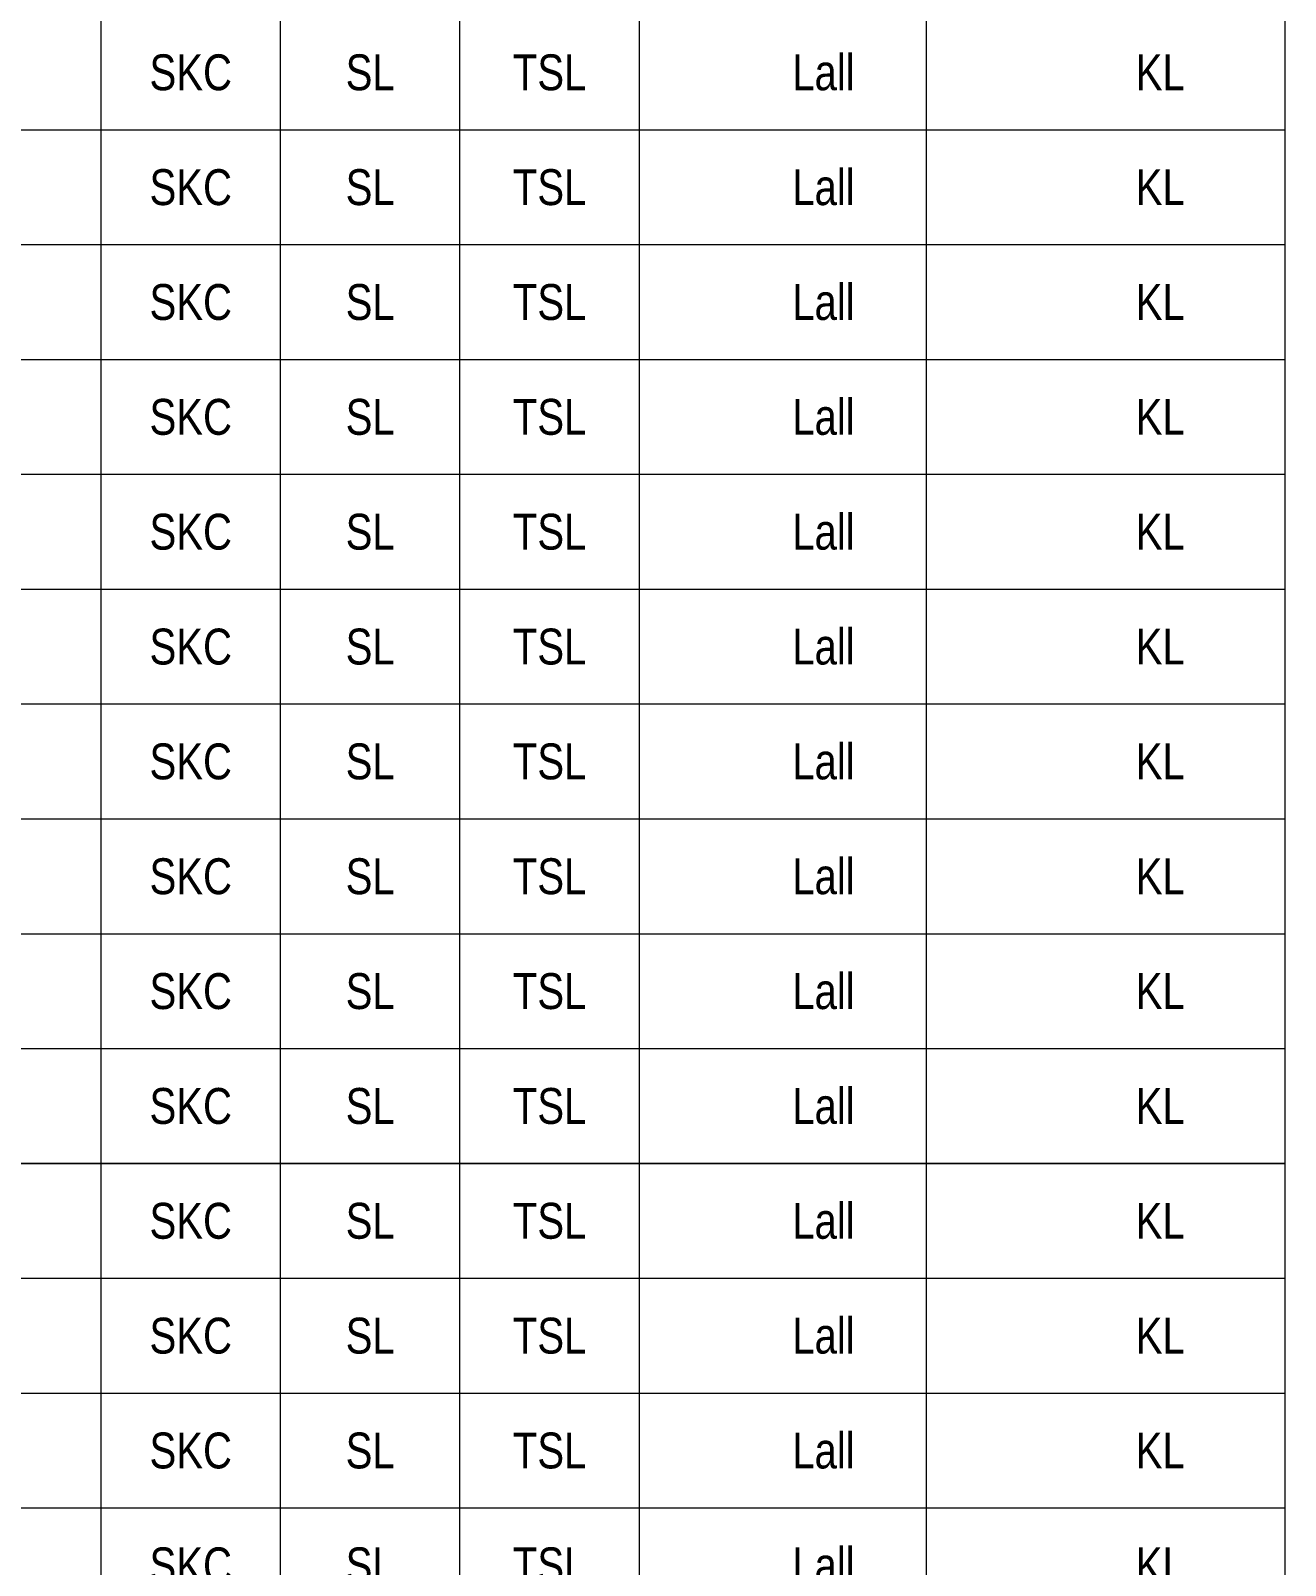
# Model space of a CAD drawing. Header units: millimetres. Extents: x -14778 to 41958, y -833 to 22884.
# Drawn here: x 19957.1 to 20044.5, y 5774.3 to 5881.2 of the extents above; entities that cross this region are included whole.
import ezdxf
from ezdxf.enums import TextEntityAlignment as Align

# ---------------------------------------------------------------- set-up
doc = ezdxf.new("R2010")
doc.units = ezdxf.units.MM
doc.layers.add('DCE_BaoBeTong', color=4, linetype='Continuous', lineweight=20)
doc.layers.add('Dce_text', color=7, linetype='Continuous', lineweight=13)
doc.styles.add('Dce_Text', font='arial.ttf', dxfattribs={"width": 0.85})

# ---------------------------------------------------------------- blocks, each defined once
blk = doc.blocks.new('TK9')
at = {"layer": 'DCE_BaoBeTong'}
for p, q in [((110, -8), (110, 0)), ((122.5, -8), (122.5, 0)), ((135, -8), (135, 0)), ((147.5, -8), (147.5, 0)), ((167.5, -8), (167.5, 0))]:
    blk.add_line(p, q, dxfattribs=at)
blk.add_lwpolyline([(15, -8), (25, -8), (75, -8), (90, -8), (122.5, -8), (135, -8), (147.5, -8), (167.5, -8), (192.5, -8), (192.5, 0)], dxfattribs=at)
at = {"layer": 'Dce_text', "color": 2, "style": 'Dce_Text', "width": 0.8, "flags": 4}
for tag, p in [('SH', (20, -4)), ('DK', (82.5, -4)), ('sumL', (100, -4)), ('SKC', (116.25, -4)), ('SL', (128.75, -4))]:
    blk.add_attdef(tag, text='', height=2.5, dxfattribs=at).set_placement(p, align=Align.MIDDLE_CENTER)
at = {"layer": 'Dce_text', "color": 2, "style": 'Dce_Text', "width": 0.8}
for tag, p in [('L1', (49.34, -3.76)), ('TSL', (141.25, -4))]:
    blk.add_attdef(tag, text='', height=2.5, dxfattribs=at).set_placement(p, align=Align.MIDDLE_CENTER)
blk.add_attdef('L2', text='', height=2.5, dxfattribs=at).set_placement((58.47, -3.76), align=Align.MIDDLE_LEFT)
at = {"layer": 'Dce_text', "color": 2, "style": 'Dce_Text', "width": 0.8, "flags": 4}
for tag, p in [('Lall', (162.5, -4)), ('KL', (185.5, -4))]:
    blk.add_attdef(tag, text='', height=2.5, dxfattribs=at).set_placement(p, align=Align.MIDDLE_RIGHT)
at = {"layer": 'Dce_text', "color": 2, "style": 'Dce_Text', "width": 0.8}
blk.add_attdef('M', text='', height=2.5, dxfattribs=at).set_placement((38.78, -5.47), align=Align.MIDDLE_RIGHT)
blk = doc.blocks.new('TK10')
at = {"layer": 'DCE_BaoBeTong'}
for p, q in [((110, -8), (110, 0)), ((122.5, -8), (122.5, 0)), ((135, -8), (135, 0)), ((147.5, -8), (147.5, 0)), ((167.5, -8), (167.5, 0))]:
    blk.add_line(p, q, dxfattribs=at)
blk.add_lwpolyline([(15, -8), (25, -8), (75, -8), (90, -8), (122.5, -8), (135, -8), (147.5, -8), (167.5, -8), (192.5, -8), (192.5, 0)], dxfattribs=at)
at = {"layer": 'Dce_text', "color": 2, "style": 'Dce_Text', "width": 0.8}
for tag, rotation, p in [('L2', 330, (41.89, -2.6)), ('L4', 30, (57.94, -2.57))]:
    blk.add_attdef(tag, text='', height=2.5, rotation=rotation, dxfattribs=at).set_placement(p, align=Align.MIDDLE_CENTER)
at = {"layer": 'Dce_text', "color": 2, "style": 'Dce_Text', "width": 0.8, "flags": 4}
for tag, p in [('SH', (20, -4)), ('DK', (82.5, -4)), ('sumL', (100, -4)), ('SKC', (116.25, -4)), ('SL', (128.75, -4))]:
    blk.add_attdef(tag, text='', height=2.5, dxfattribs=at).set_placement(p, align=Align.MIDDLE_CENTER)
at = {"layer": 'Dce_text', "color": 2, "style": 'Dce_Text', "width": 0.8}
for tag, p in [('L3', (50, -3.8)), ('TSL', (141.25, -4))]:
    blk.add_attdef(tag, text='', height=2.5, dxfattribs=at).set_placement(p, align=Align.MIDDLE_CENTER)
at = {"layer": 'Dce_text', "color": 2, "style": 'Dce_Text', "width": 0.8, "flags": 4}
for tag, p in [('Lall', (162.5, -4)), ('KL', (185.5, -4))]:
    blk.add_attdef(tag, text='', height=2.5, dxfattribs=at).set_placement(p, align=Align.MIDDLE_RIGHT)
at = {"layer": 'Dce_text', "color": 2, "style": 'Dce_Text', "width": 0.8}
blk.add_attdef('L1', text='', height=2.5, dxfattribs=at).set_placement((35.63, -4.48), align=Align.MIDDLE_RIGHT)
blk.add_attdef('L5', text='', height=2.5, dxfattribs=at).set_placement((64.27, -4.48), align=Align.MIDDLE_LEFT)
blk = doc.blocks.new('TK11')
at = {"layer": 'DCE_BaoBeTong'}
for p, q in [((110, -8), (110, 0)), ((122.5, -8), (122.5, 0)), ((135, -8), (135, 0)), ((147.5, -8), (147.5, 0)), ((167.5, -8), (167.5, 0))]:
    blk.add_line(p, q, dxfattribs=at)
blk.add_lwpolyline([(15, -8), (25, -8), (75, -8), (90, -8), (122.5, -8), (135, -8), (147.5, -8), (167.5, -8), (192.5, -8), (192.5, 0)], dxfattribs=at)
at = {"layer": 'Dce_text', "color": 2, "style": 'Dce_Text', "width": 0.8}
blk.add_attdef('L2', text='', height=2.5, rotation=336, dxfattribs=at).set_placement((49.15, -2.53), align=Align.MIDDLE_CENTER)
at = {"layer": 'Dce_text', "color": 2, "style": 'Dce_Text', "width": 0.8, "flags": 4}
for tag, p in [('SH', (20, -4)), ('DK', (82.5, -4)), ('sumL', (100, -4)), ('SKC', (116.25, -4)), ('SL', (128.75, -4))]:
    blk.add_attdef(tag, text='', height=2.5, dxfattribs=at).set_placement(p, align=Align.MIDDLE_CENTER)
at = {"layer": 'Dce_text', "color": 2, "style": 'Dce_Text', "width": 0.8}
for tag, p in [('L3', (60.25, -3.8)), ('TSL', (141.25, -4))]:
    blk.add_attdef(tag, text='', height=2.5, dxfattribs=at).set_placement(p, align=Align.MIDDLE_CENTER)
at = {"layer": 'Dce_text', "color": 2, "style": 'Dce_Text', "width": 0.8, "flags": 4}
for tag, p in [('Lall', (162.5, -4)), ('KL', (185.5, -4))]:
    blk.add_attdef(tag, text='', height=2.5, dxfattribs=at).set_placement(p, align=Align.MIDDLE_RIGHT)
at = {"layer": 'Dce_text', "color": 2, "style": 'Dce_Text', "width": 0.8}
blk.add_attdef('L1', text='', height=2.5, dxfattribs=at).set_placement((40.55, -4.48), align=Align.MIDDLE_RIGHT)
blk = doc.blocks.new('TK12')
at = {"layer": 'DCE_BaoBeTong'}
for p, q in [((110, -8), (110, 0)), ((122.5, -8), (122.5, 0)), ((135, -8), (135, 0)), ((147.5, -8), (147.5, 0)), ((167.5, -8), (167.5, 0))]:
    blk.add_line(p, q, dxfattribs=at)
blk.add_lwpolyline([(15, -8), (25, -8), (75, -8), (90, -8), (122.5, -8), (135, -8), (147.5, -8), (167.5, -8), (192.5, -8), (192.5, 0)], dxfattribs=at)
at = {"layer": 'Dce_text', "color": 2, "style": 'Dce_Text', "width": 0.8}
blk.add_attdef('L3', text='', height=2.5, rotation=338, dxfattribs=at).set_placement((60.53, -2.8), align=Align.MIDDLE_CENTER)
at = {"layer": 'Dce_text', "color": 2, "style": 'Dce_Text', "width": 0.8, "flags": 4}
for tag, p in [('SH', (20, -4)), ('DK', (82.5, -4)), ('sumL', (100, -4)), ('SKC', (116.25, -4)), ('SL', (128.75, -4))]:
    blk.add_attdef(tag, text='', height=2.5, dxfattribs=at).set_placement(p, align=Align.MIDDLE_CENTER)
at = {"layer": 'Dce_text', "color": 2, "style": 'Dce_Text', "width": 0.8}
blk.add_attdef('L1', text='', height=2.5, dxfattribs=at).set_placement((37.26, -4.27), align=Align.MIDDLE_RIGHT)
for tag, p in [('L2', (45.77, -4)), ('TSL', (141.25, -4))]:
    blk.add_attdef(tag, text='', height=2.5, dxfattribs=at).set_placement(p, align=Align.MIDDLE_CENTER)
at = {"layer": 'Dce_text', "color": 2, "style": 'Dce_Text', "width": 0.8, "flags": 4}
for tag, p in [('Lall', (162.5, -4)), ('KL', (185.5, -4))]:
    blk.add_attdef(tag, text='', height=2.5, dxfattribs=at).set_placement(p, align=Align.MIDDLE_RIGHT)
blk = doc.blocks.new('TK13')
at = {"layer": 'DCE_BaoBeTong'}
for p, q in [((110, -8), (110, 0)), ((122.5, -8), (122.5, 0)), ((135, -8), (135, 0)), ((147.5, -8), (147.5, 0)), ((167.5, -8), (167.5, 0))]:
    blk.add_line(p, q, dxfattribs=at)
blk.add_lwpolyline([(15, -8), (25, -8), (75, -8), (90, -8), (122.5, -8), (135, -8), (147.5, -8), (167.5, -8), (192.5, -8), (192.5, 0)], dxfattribs=at)
at = {"layer": 'Dce_text', "color": 2, "style": 'Dce_Text', "width": 0.8, "flags": 4}
for tag, p in [('L', (50, -2.38)), ('SH', (20, -4)), ('DK', (82.5, -4)), ('sumL', (100, -4)), ('SKC', (116.25, -4)), ('SL', (128.75, -4))]:
    blk.add_attdef(tag, text='', height=2.5, dxfattribs=at).set_placement(p, align=Align.MIDDLE_CENTER)
at = {"layer": 'Dce_text', "color": 2, "style": 'Dce_Text', "width": 0.8}
blk.add_attdef('M1', text='', height=2.5, dxfattribs=at).set_placement((33.56, -4.02), align=Align.MIDDLE_RIGHT)
blk.add_attdef('M2', text='', height=2.5, dxfattribs=at).set_placement((67.23, -4.37), align=Align.MIDDLE_LEFT)
blk.add_attdef('TSL', text='', height=2.5, dxfattribs=at).set_placement((141.25, -4), align=Align.MIDDLE_CENTER)
at = {"layer": 'Dce_text', "color": 2, "style": 'Dce_Text', "width": 0.8, "flags": 4}
for tag, p in [('Lall', (162.5, -4)), ('KL', (185.5, -4))]:
    blk.add_attdef(tag, text='', height=2.5, dxfattribs=at).set_placement(p, align=Align.MIDDLE_RIGHT)
blk = doc.blocks.new('TK14')
at = {"layer": 'DCE_BaoBeTong'}
for p, q in [((110, -8), (110, 0)), ((122.5, -8), (122.5, 0)), ((135, -8), (135, 0)), ((147.5, -8), (147.5, 0)), ((167.5, -8), (167.5, 0))]:
    blk.add_line(p, q, dxfattribs=at)
blk.add_lwpolyline([(15, -8), (25, -8), (75, -8), (90, -8), (122.5, -8), (135, -8), (147.5, -8), (167.5, -8), (192.5, -8), (192.5, 0)], dxfattribs=at)
at = {"layer": 'Dce_text', "color": 2, "style": 'Dce_Text', "width": 0.8, "flags": 4}
for tag, p in [('SH', (20, -4)), ('DK', (82.5, -4)), ('sumL', (100, -4)), ('SKC', (116.25, -4)), ('SL', (128.75, -4))]:
    blk.add_attdef(tag, text='', height=2.5, dxfattribs=at).set_placement(p, align=Align.MIDDLE_CENTER)
at = {"layer": 'Dce_text', "color": 2, "style": 'Dce_Text', "width": 0.8}
blk.add_attdef('L1', text='', height=2.5, dxfattribs=at).set_placement((35.23, -3.83), align=Align.MIDDLE_RIGHT)
for tag, p in [('L2', (42.86, -3.56)), ('TSL', (141.25, -4))]:
    blk.add_attdef(tag, text='', height=2.5, dxfattribs=at).set_placement(p, align=Align.MIDDLE_CENTER)
blk.add_attdef('L3', text='', height=2.5, rotation=347, dxfattribs=at).set_placement((54.92, -4.59), align=Align.MIDDLE_CENTER)
at = {"layer": 'Dce_text', "color": 2, "style": 'Dce_Text', "width": 0.8, "flags": 4}
for tag, p in [('Lall', (162.5, -4)), ('KL', (185.5, -4))]:
    blk.add_attdef(tag, text='', height=2.5, dxfattribs=at).set_placement(p, align=Align.MIDDLE_RIGHT)
at = {"layer": 'Dce_text', "color": 2, "style": 'Dce_Text', "width": 0.8}
blk.add_attdef('L4', text='', height=2.5, dxfattribs=at).set_placement((64.43, -5.33), align=Align.MIDDLE_LEFT)
blk = doc.blocks.new('TK15')
at = {"layer": 'DCE_BaoBeTong'}
for p, q in [((110, -8), (110, 0)), ((122.5, -8), (122.5, 0)), ((135, -8), (135, 0)), ((147.5, -8), (147.5, 0)), ((167.5, -8), (167.5, 0))]:
    blk.add_line(p, q, dxfattribs=at)
blk.add_lwpolyline([(15, -8), (25, -8), (75, -8), (90, -8), (122.5, -8), (135, -8), (147.5, -8), (167.5, -8), (192.5, -8), (192.5, 0)], dxfattribs=at)
at = {"layer": 'Dce_text', "color": 2, "style": 'Dce_Text', "width": 0.8}
blk.add_attdef('L3', text='', height=2.5, rotation=338, dxfattribs=at).set_placement((56.41, -2.8), align=Align.MIDDLE_CENTER)
at = {"layer": 'Dce_text', "color": 2, "style": 'Dce_Text', "width": 0.8, "flags": 4}
for tag, p in [('SH', (20, -4)), ('DK', (82.5, -4)), ('sumL', (100, -4)), ('SKC', (116.25, -4)), ('SL', (128.75, -4))]:
    blk.add_attdef(tag, text='', height=2.5, dxfattribs=at).set_placement(p, align=Align.MIDDLE_CENTER)
at = {"layer": 'Dce_text', "color": 2, "style": 'Dce_Text', "width": 0.8}
blk.add_attdef('L1', text='', height=2.5, dxfattribs=at).set_placement((35.34, -4.27), align=Align.MIDDLE_RIGHT)
for tag, p in [('L2', (42.47, -4)), ('TSL', (141.25, -4)), ('L4', (65.23, -4.55))]:
    blk.add_attdef(tag, text='', height=2.5, dxfattribs=at).set_placement(p, align=Align.MIDDLE_CENTER)
at = {"layer": 'Dce_text', "color": 2, "style": 'Dce_Text', "width": 0.8, "flags": 4}
for tag, p in [('Lall', (162.5, -4)), ('KL', (185.5, -4))]:
    blk.add_attdef(tag, text='', height=2.5, dxfattribs=at).set_placement(p, align=Align.MIDDLE_RIGHT)
blk = doc.blocks.new('TK16')
at = {"layer": 'DCE_BaoBeTong'}
for p, q in [((110, -8), (110, 0)), ((122.5, -8), (122.5, 0)), ((135, -8), (135, 0)), ((147.5, -8), (147.5, 0)), ((167.5, -8), (167.5, 0))]:
    blk.add_line(p, q, dxfattribs=at)
blk.add_lwpolyline([(15, -8), (25, -8), (75, -8), (90, -8), (122.5, -8), (135, -8), (147.5, -8), (167.5, -8), (192.5, -8), (192.5, 0)], dxfattribs=at)
at = {"layer": 'Dce_text', "color": 2, "style": 'Dce_Text', "width": 0.8}
blk.add_attdef('L3', text='', height=2.5, rotation=330, dxfattribs=at).set_placement((43.27, -2.52), align=Align.MIDDLE_CENTER)
at = {"layer": 'Dce_text', "color": 2, "style": 'Dce_Text', "width": 0.8, "flags": 4}
for tag, p in [('SH', (20, -4)), ('DK', (82.5, -4)), ('sumL', (100, -4)), ('SKC', (116.25, -4)), ('SL', (128.75, -4))]:
    blk.add_attdef(tag, text='', height=2.5, dxfattribs=at).set_placement(p, align=Align.MIDDLE_CENTER)
at = {"layer": 'Dce_text', "color": 2, "style": 'Dce_Text', "width": 0.8}
for tag, p in [('L2', (34.93, -4.06)), ('L4', (51.37, -3.97)), ('TSL', (141.25, -4))]:
    blk.add_attdef(tag, text='', height=2.5, dxfattribs=at).set_placement(p, align=Align.MIDDLE_CENTER)
blk.add_attdef('L5', text='', height=2.5, dxfattribs=at).set_placement((66.42, -4.32), align=Align.MIDDLE_LEFT)
at = {"layer": 'Dce_text', "color": 2, "style": 'Dce_Text', "width": 0.8, "flags": 4}
for tag, p in [('Lall', (162.5, -4)), ('KL', (185.5, -4))]:
    blk.add_attdef(tag, text='', height=2.5, dxfattribs=at).set_placement(p, align=Align.MIDDLE_RIGHT)
at = {"layer": 'Dce_text', "color": 2, "style": 'Dce_Text', "width": 0.8}
blk.add_attdef('L1', text='', height=2.5, dxfattribs=at).set_placement((31.04, -4.48), align=Align.MIDDLE_RIGHT)
blk = doc.blocks.new('TK18')
at = {"layer": 'DCE_BaoBeTong'}
for p, q in [((110, -8), (110, 0)), ((122.5, -8), (122.5, 0)), ((135, -8), (135, 0)), ((147.5, -8), (147.5, 0)), ((167.5, -8), (167.5, 0))]:
    blk.add_line(p, q, dxfattribs=at)
blk.add_lwpolyline([(15, -8), (25, -8), (75, -8), (90, -8), (122.5, -8), (135, -8), (147.5, -8), (167.5, -8), (192.5, -8), (192.5, 0)], dxfattribs=at)
at = {"layer": 'Dce_text', "color": 2, "style": 'Dce_Text', "width": 0.8, "flags": 4}
for tag, p in [('SH', (20, -4)), ('DK', (82.5, -4)), ('sumL', (100, -4)), ('SKC', (116.25, -4)), ('SL', (128.75, -4))]:
    blk.add_attdef(tag, text='', height=2.5, dxfattribs=at).set_placement(p, align=Align.MIDDLE_CENTER)
at = {"layer": 'Dce_text', "color": 2, "style": 'Dce_Text', "width": 0.8}
for tag, rotation, p in [('L2', 8, (44.57, -4.26)), ('L3', 352, (56.26, -4.3))]:
    blk.add_attdef(tag, text='', height=2.5, rotation=rotation, dxfattribs=at).set_placement(p, align=Align.MIDDLE_CENTER)
blk.add_attdef('TSL', text='', height=2.5, dxfattribs=at).set_placement((141.25, -4), align=Align.MIDDLE_CENTER)
at = {"layer": 'Dce_text', "color": 2, "style": 'Dce_Text', "width": 0.8, "flags": 4}
for tag, p in [('Lall', (162.5, -4)), ('KL', (185.5, -4))]:
    blk.add_attdef(tag, text='', height=2.5, dxfattribs=at).set_placement(p, align=Align.MIDDLE_RIGHT)
at = {"layer": 'Dce_text', "color": 2, "style": 'Dce_Text', "width": 0.8}
blk.add_attdef('L1', text='', height=2.5, dxfattribs=at).set_placement((36.72, -5.05), align=Align.MIDDLE_RIGHT)
blk.add_attdef('L4', text='', height=2.5, dxfattribs=at).set_placement((63.28, -5.05), align=Align.MIDDLE_LEFT)
blk = doc.blocks.new('TK19')
at = {"layer": 'DCE_BaoBeTong'}
for p, q in [((110, -8), (110, 0)), ((122.5, -8), (122.5, 0)), ((135, -8), (135, 0)), ((147.5, -8), (147.5, 0)), ((167.5, -8), (167.5, 0))]:
    blk.add_line(p, q, dxfattribs=at)
blk.add_lwpolyline([(15, -8), (25, -8), (75, -8), (90, -8), (122.5, -8), (135, -8), (147.5, -8), (167.5, -8), (192.5, -8), (192.5, 0)], dxfattribs=at)
at = {"layer": 'Dce_text', "color": 2, "style": 'Dce_Text', "width": 0.8}
for tag, rotation, p in [('L1', 330, (40.2, -3.22)), ('L3', 30, (59.95, -2.94))]:
    blk.add_attdef(tag, text='', height=2.5, rotation=rotation, dxfattribs=at).set_placement(p, align=Align.MIDDLE_CENTER)
at = {"layer": 'Dce_text', "color": 2, "style": 'Dce_Text', "width": 0.8, "flags": 4}
for tag, p in [('SH', (20, -4)), ('DK', (82.5, -4)), ('sumL', (100, -4)), ('SKC', (116.25, -4)), ('SL', (128.75, -4))]:
    blk.add_attdef(tag, text='', height=2.5, dxfattribs=at).set_placement(p, align=Align.MIDDLE_CENTER)
at = {"layer": 'Dce_text', "color": 2, "style": 'Dce_Text', "width": 0.8}
for tag, p in [('L2', (50, -4.38)), ('TSL', (141.25, -4))]:
    blk.add_attdef(tag, text='', height=2.5, dxfattribs=at).set_placement(p, align=Align.MIDDLE_CENTER)
at = {"layer": 'Dce_text', "color": 2, "style": 'Dce_Text', "width": 0.8, "flags": 4}
for tag, p in [('Lall', (162.5, -4)), ('KL', (185.5, -4))]:
    blk.add_attdef(tag, text='', height=2.5, dxfattribs=at).set_placement(p, align=Align.MIDDLE_RIGHT)
blk = doc.blocks.new('TK20')
at = {"layer": 'DCE_BaoBeTong'}
for p, q in [((110, -8), (110, 0)), ((122.5, -8), (122.5, 0)), ((135, -8), (135, 0)), ((147.5, -8), (147.5, 0)), ((167.5, -8), (167.5, 0))]:
    blk.add_line(p, q, dxfattribs=at)
blk.add_lwpolyline([(15, -8), (25, -8), (75, -8), (90, -8), (122.5, -8), (135, -8), (147.5, -8), (167.5, -8), (192.5, -8), (192.5, 0)], dxfattribs=at)
at = {"layer": 'Dce_text', "color": 2, "style": 'Dce_Text', "width": 0.8}
for tag, p in [('L6', (59.66, -1.38)), ('L4', (35.55, -4)), ('L1', (59.62, -6.62))]:
    blk.add_attdef(tag, text='', height=2, dxfattribs=at).set_placement(p, align=Align.MIDDLE_RIGHT)
for tag, p in [('L5', (62.84, -1.78)), ('L2', (62.82, -6.15))]:
    blk.add_attdef(tag, text='', height=2, dxfattribs=at).set_placement(p, align=Align.MIDDLE_LEFT)
at = {"layer": 'Dce_text', "color": 2, "style": 'Dce_Text', "width": 0.8, "flags": 4}
for tag, p in [('SH', (20, -4)), ('DK', (82.5, -4)), ('sumL', (100, -4)), ('SKC', (116.25, -4)), ('SL', (128.75, -4))]:
    blk.add_attdef(tag, text='', height=2.5, dxfattribs=at).set_placement(p, align=Align.MIDDLE_CENTER)
at = {"layer": 'Dce_text', "color": 2, "style": 'Dce_Text', "width": 0.8}
for tag, height, p in [('L3', 2, (48.7, -3.96)), ('TSL', 2.5, (141.25, -4))]:
    blk.add_attdef(tag, text='', height=height, dxfattribs=at).set_placement(p, align=Align.MIDDLE_CENTER)
at = {"layer": 'Dce_text', "color": 2, "style": 'Dce_Text', "width": 0.8, "flags": 4}
for tag, p in [('Lall', (162.5, -4)), ('KL', (185.5, -4))]:
    blk.add_attdef(tag, text='', height=2.5, dxfattribs=at).set_placement(p, align=Align.MIDDLE_RIGHT)
blk = doc.blocks.new('TK17')
at = {"layer": 'DCE_BaoBeTong'}
for p, q in [((110, -8), (110, 0)), ((122.5, -8), (122.5, 0)), ((135, -8), (135, 0)), ((147.5, -8), (147.5, 0)), ((167.5, -8), (167.5, 0))]:
    blk.add_line(p, q, dxfattribs=at)
blk.add_lwpolyline([(15, -8), (25, -8), (75, -8), (90, -8), (122.5, -8), (135, -8), (147.5, -8), (167.5, -8), (192.5, -8), (192.5, 0), (167.5, 0), (147.5, 0), (135, 0), (122.5, 0), (90, 0), (75, 0), (25, 0), (15, 0), (15, -8)], dxfattribs=at)
at = {"layer": 'Dce_text', "color": 2, "style": 'Dce_Text', "width": 0.8}
blk.add_attdef('L3', text='', height=2.5, dxfattribs=at).set_placement((66.52, -2.52), align=Align.MIDDLE_LEFT)
at = {"layer": 'Dce_text', "color": 2, "style": 'Dce_Text', "width": 0.8, "flags": 4}
for tag, p in [('SH', (20, -4)), ('DK', (82.5, -4)), ('sumL', (100, -4)), ('SKC', (116.25, -4)), ('SL', (128.75, -4))]:
    blk.add_attdef(tag, text='', height=2.5, dxfattribs=at).set_placement(p, align=Align.MIDDLE_CENTER)
at = {"layer": 'Dce_text', "color": 2, "style": 'Dce_Text', "width": 0.8}
for tag, p in [('TSL', (141.25, -4)), ('L2', (50, -5.9))]:
    blk.add_attdef(tag, text='', height=2.5, dxfattribs=at).set_placement(p, align=Align.MIDDLE_CENTER)
at = {"layer": 'Dce_text', "color": 2, "style": 'Dce_Text', "width": 0.8, "flags": 4}
for tag, p in [('Lall', (162.5, -4)), ('KL', (185.5, -4))]:
    blk.add_attdef(tag, text='', height=2.5, dxfattribs=at).set_placement(p, align=Align.MIDDLE_RIGHT)
at = {"layer": 'Dce_text', "color": 2, "style": 'Dce_Text', "width": 0.8}
blk.add_attdef('L1', text='', height=2.5, dxfattribs=at).set_placement((33.04, -4.48), align=Align.MIDDLE_RIGHT)
blk = doc.blocks.new('TK15A')
at = {"layer": 'DCE_BaoBeTong'}
for p, q in [((110, -8), (110, 0)), ((122.5, -8), (122.5, 0)), ((135, -8), (135, 0)), ((147.5, -8), (147.5, 0)), ((167.5, -8), (167.5, 0))]:
    blk.add_line(p, q, dxfattribs=at)
blk.add_lwpolyline([(15, -8), (25, -8), (75, -8), (90, -8), (122.5, -8), (135, -8), (147.5, -8), (167.5, -8), (192.5, -8), (192.5, 0)], dxfattribs=at)
at = {"layer": 'Dce_text', "color": 2, "style": 'Dce_Text', "width": 0.8}
for tag, p in [('L2', (42.47, -2.66)), ('L4', (65.68, -2.95)), ('TSL', (141.25, -4)), ('L3', (56.39, -4.77))]:
    blk.add_attdef(tag, text='', height=2.5, dxfattribs=at).set_placement(p, align=Align.MIDDLE_CENTER)
at = {"layer": 'Dce_text', "color": 2, "style": 'Dce_Text', "width": 0.8, "flags": 4}
for tag, p in [('SH', (20, -4)), ('DK', (82.5, -4)), ('sumL', (100, -4)), ('SKC', (116.25, -4)), ('SL', (128.75, -4))]:
    blk.add_attdef(tag, text='', height=2.5, dxfattribs=at).set_placement(p, align=Align.MIDDLE_CENTER)
for tag, p in [('Lall', (162.5, -4)), ('KL', (185.5, -4))]:
    blk.add_attdef(tag, text='', height=2.5, dxfattribs=at).set_placement(p, align=Align.MIDDLE_RIGHT)
at = {"layer": 'Dce_text', "color": 2, "style": 'Dce_Text', "width": 0.8}
blk.add_attdef('L1', text='', height=2.5, dxfattribs=at).set_placement((35.65, -5.88), align=Align.MIDDLE_RIGHT)
blk = doc.blocks.new('TK8B')
at = {"layer": 'DCE_BaoBeTong'}
for p, q in [((110, -8), (110, 0)), ((122.5, -8), (122.5, 0)), ((135, -8), (135, 0)), ((147.5, -8), (147.5, 0)), ((167.5, -8), (167.5, 0))]:
    blk.add_line(p, q, dxfattribs=at)
blk.add_lwpolyline([(15, -8), (25, -8), (75, -8), (90, -8), (122.5, -8), (135, -8), (147.5, -8), (167.5, -8), (192.5, -8), (192.5, 0)], dxfattribs=at)
at = {"layer": 'Dce_text', "color": 2, "style": 'Dce_Text', "width": 0.8, "flags": 4}
for tag, p in [('SH', (20, -4)), ('L', (49.79, -4)), ('DK', (82.5, -4)), ('sumL', (100, -4)), ('SKC', (116.25, -4)), ('SL', (128.75, -4))]:
    blk.add_attdef(tag, text='', height=2.5, dxfattribs=at).set_placement(p, align=Align.MIDDLE_CENTER)
at = {"layer": 'Dce_text', "color": 2, "style": 'Dce_Text', "width": 0.8}
blk.add_attdef('M1', text='', height=2.5, dxfattribs=at).set_placement((32.5, -4.36), align=Align.MIDDLE_RIGHT)
blk.add_attdef('M2', text='', height=2.5, dxfattribs=at).set_placement((67.69, -4.36), align=Align.MIDDLE_LEFT)
blk.add_attdef('TSL', text='', height=2.5, dxfattribs=at).set_placement((141.25, -4), align=Align.MIDDLE_CENTER)
at = {"layer": 'Dce_text', "color": 2, "style": 'Dce_Text', "width": 0.8, "flags": 4}
for tag, p in [('Lall', (162.5, -4)), ('KL', (185.5, -4))]:
    blk.add_attdef(tag, text='', height=2.5, dxfattribs=at).set_placement(p, align=Align.MIDDLE_RIGHT)
blk = doc.blocks.new('Block_ALL')
ref = blk.add_blockref('TK8B', (19851.97, 5882.29))
ref.add_attrib('KL', 'KL', dxfattribs={"layer": 'Dce_text', "color": 2, "height": 2.5, "style": 'Dce_Text', "width": 0.8}).set_placement((20037.47, 5878.29), align=Align.MIDDLE_RIGHT)
ref.add_attrib('Lall', 'Lall', dxfattribs={"layer": 'Dce_text', "color": 2, "height": 2.5, "style": 'Dce_Text', "width": 0.8}).set_placement((20014.47, 5878.29), align=Align.MIDDLE_RIGHT)
ref.add_attrib('SKC', 'SKC', dxfattribs={"layer": 'Dce_text', "color": 2, "height": 2.5, "style": 'Dce_Text', "width": 0.8}).set_placement((19968.22, 5878.29), align=Align.MIDDLE_CENTER)
ref.add_attrib('SL', 'SL', dxfattribs={"layer": 'Dce_text', "color": 2, "height": 2.5, "style": 'Dce_Text', "width": 0.8}).set_placement((19980.72, 5878.29), align=Align.MIDDLE_CENTER)
ref.add_attrib('TSL', 'TSL', dxfattribs={"layer": 'Dce_text', "color": 2, "height": 2.5, "style": 'Dce_Text', "width": 0.8}).set_placement((19993.22, 5878.29), align=Align.MIDDLE_CENTER)
ref = blk.add_blockref('TK9', (19851.97, 5874.29))
ref.add_attrib('SL', 'SL', dxfattribs={"layer": 'Dce_text', "color": 2, "height": 2.5, "style": 'Dce_Text', "width": 0.8}).set_placement((19980.72, 5870.29), align=Align.MIDDLE_CENTER)
ref.add_attrib('SKC', 'SKC', dxfattribs={"layer": 'Dce_text', "color": 2, "height": 2.5, "style": 'Dce_Text', "width": 0.8}).set_placement((19968.22, 5870.29), align=Align.MIDDLE_CENTER)
ref.add_attrib('Lall', 'Lall', dxfattribs={"layer": 'Dce_text', "color": 2, "height": 2.5, "style": 'Dce_Text', "width": 0.8}).set_placement((20014.47, 5870.29), align=Align.MIDDLE_RIGHT)
ref.add_attrib('KL', 'KL', dxfattribs={"layer": 'Dce_text', "color": 2, "height": 2.5, "style": 'Dce_Text', "width": 0.8}).set_placement((20037.47, 5870.29), align=Align.MIDDLE_RIGHT)
ref.add_attrib('TSL', 'TSL', dxfattribs={"layer": 'Dce_text', "color": 2, "height": 2.5, "style": 'Dce_Text', "width": 0.8}).set_placement((19993.22, 5870.29), align=Align.MIDDLE_CENTER)
ref = blk.add_blockref('TK10', (19851.97, 5866.29))
ref.add_attrib('KL', 'KL', dxfattribs={"layer": 'Dce_text', "color": 2, "height": 2.5, "style": 'Dce_Text', "width": 0.8}).set_placement((20037.47, 5862.29), align=Align.MIDDLE_RIGHT)
ref.add_attrib('Lall', 'Lall', dxfattribs={"layer": 'Dce_text', "color": 2, "height": 2.5, "style": 'Dce_Text', "width": 0.8}).set_placement((20014.47, 5862.29), align=Align.MIDDLE_RIGHT)
ref.add_attrib('SKC', 'SKC', dxfattribs={"layer": 'Dce_text', "color": 2, "height": 2.5, "style": 'Dce_Text', "width": 0.8}).set_placement((19968.22, 5862.29), align=Align.MIDDLE_CENTER)
ref.add_attrib('SL', 'SL', dxfattribs={"layer": 'Dce_text', "color": 2, "height": 2.5, "style": 'Dce_Text', "width": 0.8}).set_placement((19980.72, 5862.29), align=Align.MIDDLE_CENTER)
ref.add_attrib('TSL', 'TSL', dxfattribs={"layer": 'Dce_text', "color": 2, "height": 2.5, "style": 'Dce_Text', "width": 0.8}).set_placement((19993.22, 5862.29), align=Align.MIDDLE_CENTER)
ref = blk.add_blockref('TK11', (19851.97, 5858.29))
ref.add_attrib('SL', 'SL', dxfattribs={"layer": 'Dce_text', "color": 2, "height": 2.5, "style": 'Dce_Text', "width": 0.8}).set_placement((19980.72, 5854.29), align=Align.MIDDLE_CENTER)
ref.add_attrib('SKC', 'SKC', dxfattribs={"layer": 'Dce_text', "color": 2, "height": 2.5, "style": 'Dce_Text', "width": 0.8}).set_placement((19968.22, 5854.29), align=Align.MIDDLE_CENTER)
ref.add_attrib('Lall', 'Lall', dxfattribs={"layer": 'Dce_text', "color": 2, "height": 2.5, "style": 'Dce_Text', "width": 0.8}).set_placement((20014.47, 5854.29), align=Align.MIDDLE_RIGHT)
ref.add_attrib('KL', 'KL', dxfattribs={"layer": 'Dce_text', "color": 2, "height": 2.5, "style": 'Dce_Text', "width": 0.8}).set_placement((20037.47, 5854.29), align=Align.MIDDLE_RIGHT)
ref.add_attrib('TSL', 'TSL', dxfattribs={"layer": 'Dce_text', "color": 2, "height": 2.5, "style": 'Dce_Text', "width": 0.8}).set_placement((19993.22, 5854.29), align=Align.MIDDLE_CENTER)
ref = blk.add_blockref('TK12', (19851.97, 5850.29))
ref.add_attrib('SL', 'SL', dxfattribs={"layer": 'Dce_text', "color": 2, "height": 2.5, "style": 'Dce_Text', "width": 0.8}).set_placement((19980.72, 5846.29), align=Align.MIDDLE_CENTER)
ref.add_attrib('SKC', 'SKC', dxfattribs={"layer": 'Dce_text', "color": 2, "height": 2.5, "style": 'Dce_Text', "width": 0.8}).set_placement((19968.22, 5846.29), align=Align.MIDDLE_CENTER)
ref.add_attrib('Lall', 'Lall', dxfattribs={"layer": 'Dce_text', "color": 2, "height": 2.5, "style": 'Dce_Text', "width": 0.8}).set_placement((20014.47, 5846.29), align=Align.MIDDLE_RIGHT)
ref.add_attrib('KL', 'KL', dxfattribs={"layer": 'Dce_text', "color": 2, "height": 2.5, "style": 'Dce_Text', "width": 0.8}).set_placement((20037.47, 5846.29), align=Align.MIDDLE_RIGHT)
ref.add_attrib('TSL', 'TSL', dxfattribs={"layer": 'Dce_text', "color": 2, "height": 2.5, "style": 'Dce_Text', "width": 0.8}).set_placement((19993.22, 5846.29), align=Align.MIDDLE_CENTER)
ref = blk.add_blockref('TK13', (19851.97, 5842.29))
ref.add_attrib('TSL', 'TSL', dxfattribs={"layer": 'Dce_text', "color": 2, "height": 2.5, "style": 'Dce_Text', "width": 0.8}).set_placement((19993.22, 5838.29), align=Align.MIDDLE_CENTER)
ref.add_attrib('SL', 'SL', dxfattribs={"layer": 'Dce_text', "color": 2, "height": 2.5, "style": 'Dce_Text', "width": 0.8}).set_placement((19980.72, 5838.29), align=Align.MIDDLE_CENTER)
ref.add_attrib('SKC', 'SKC', dxfattribs={"layer": 'Dce_text', "color": 2, "height": 2.5, "style": 'Dce_Text', "width": 0.8}).set_placement((19968.22, 5838.29), align=Align.MIDDLE_CENTER)
ref.add_attrib('Lall', 'Lall', dxfattribs={"layer": 'Dce_text', "color": 2, "height": 2.5, "style": 'Dce_Text', "width": 0.8}).set_placement((20014.47, 5838.29), align=Align.MIDDLE_RIGHT)
ref.add_attrib('KL', 'KL', dxfattribs={"layer": 'Dce_text', "color": 2, "height": 2.5, "style": 'Dce_Text', "width": 0.8}).set_placement((20037.47, 5838.29), align=Align.MIDDLE_RIGHT)
ref = blk.add_blockref('TK14', (19851.97, 5834.29))
ref.add_attrib('TSL', 'TSL', dxfattribs={"layer": 'Dce_text', "color": 2, "height": 2.5, "style": 'Dce_Text', "width": 0.8}).set_placement((19993.22, 5830.29), align=Align.MIDDLE_CENTER)
ref.add_attrib('KL', 'KL', dxfattribs={"layer": 'Dce_text', "color": 2, "height": 2.5, "style": 'Dce_Text', "width": 0.8}).set_placement((20037.47, 5830.29), align=Align.MIDDLE_RIGHT)
ref.add_attrib('Lall', 'Lall', dxfattribs={"layer": 'Dce_text', "color": 2, "height": 2.5, "style": 'Dce_Text', "width": 0.8}).set_placement((20014.47, 5830.29), align=Align.MIDDLE_RIGHT)
ref.add_attrib('SKC', 'SKC', dxfattribs={"layer": 'Dce_text', "color": 2, "height": 2.5, "style": 'Dce_Text', "width": 0.8}).set_placement((19968.22, 5830.29), align=Align.MIDDLE_CENTER)
ref.add_attrib('SL', 'SL', dxfattribs={"layer": 'Dce_text', "color": 2, "height": 2.5, "style": 'Dce_Text', "width": 0.8}).set_placement((19980.72, 5830.29), align=Align.MIDDLE_CENTER)
ref = blk.add_blockref('TK15', (19851.97, 5826.29))
ref.add_attrib('TSL', 'TSL', dxfattribs={"layer": 'Dce_text', "color": 2, "height": 2.5, "style": 'Dce_Text', "width": 0.8}).set_placement((19993.22, 5822.29), align=Align.MIDDLE_CENTER)
ref.add_attrib('KL', 'KL', dxfattribs={"layer": 'Dce_text', "color": 2, "height": 2.5, "style": 'Dce_Text', "width": 0.8}).set_placement((20037.47, 5822.29), align=Align.MIDDLE_RIGHT)
ref.add_attrib('Lall', 'Lall', dxfattribs={"layer": 'Dce_text', "color": 2, "height": 2.5, "style": 'Dce_Text', "width": 0.8}).set_placement((20014.47, 5822.29), align=Align.MIDDLE_RIGHT)
ref.add_attrib('SKC', 'SKC', dxfattribs={"layer": 'Dce_text', "color": 2, "height": 2.5, "style": 'Dce_Text', "width": 0.8}).set_placement((19968.22, 5822.29), align=Align.MIDDLE_CENTER)
ref.add_attrib('SL', 'SL', dxfattribs={"layer": 'Dce_text', "color": 2, "height": 2.5, "style": 'Dce_Text', "width": 0.8}).set_placement((19980.72, 5822.29), align=Align.MIDDLE_CENTER)
ref = blk.add_blockref('TK15A', (19851.97, 5818.29))
ref.add_attrib('TSL', 'TSL', dxfattribs={"layer": 'Dce_text', "color": 2, "height": 2.5, "style": 'Dce_Text', "width": 0.8}).set_placement((19993.22, 5814.29), align=Align.MIDDLE_CENTER)
ref.add_attrib('KL', 'KL', dxfattribs={"layer": 'Dce_text', "color": 2, "height": 2.5, "style": 'Dce_Text', "width": 0.8}).set_placement((20037.47, 5814.29), align=Align.MIDDLE_RIGHT)
ref.add_attrib('Lall', 'Lall', dxfattribs={"layer": 'Dce_text', "color": 2, "height": 2.5, "style": 'Dce_Text', "width": 0.8}).set_placement((20014.47, 5814.29), align=Align.MIDDLE_RIGHT)
ref.add_attrib('SKC', 'SKC', dxfattribs={"layer": 'Dce_text', "color": 2, "height": 2.5, "style": 'Dce_Text', "width": 0.8}).set_placement((19968.22, 5814.29), align=Align.MIDDLE_CENTER)
ref.add_attrib('SL', 'SL', dxfattribs={"layer": 'Dce_text', "color": 2, "height": 2.5, "style": 'Dce_Text', "width": 0.8}).set_placement((19980.72, 5814.29), align=Align.MIDDLE_CENTER)
ref = blk.add_blockref('TK16', (19851.97, 5810.29))
ref.add_attrib('TSL', 'TSL', dxfattribs={"layer": 'Dce_text', "color": 2, "height": 2.5, "style": 'Dce_Text', "width": 0.8}).set_placement((19993.22, 5806.29), align=Align.MIDDLE_CENTER)
ref.add_attrib('SL', 'SL', dxfattribs={"layer": 'Dce_text', "color": 2, "height": 2.5, "style": 'Dce_Text', "width": 0.8}).set_placement((19980.72, 5806.29), align=Align.MIDDLE_CENTER)
ref.add_attrib('SKC', 'SKC', dxfattribs={"layer": 'Dce_text', "color": 2, "height": 2.5, "style": 'Dce_Text', "width": 0.8}).set_placement((19968.22, 5806.29), align=Align.MIDDLE_CENTER)
ref.add_attrib('Lall', 'Lall', dxfattribs={"layer": 'Dce_text', "color": 2, "height": 2.5, "style": 'Dce_Text', "width": 0.8}).set_placement((20014.47, 5806.29), align=Align.MIDDLE_RIGHT)
ref.add_attrib('KL', 'KL', dxfattribs={"layer": 'Dce_text', "color": 2, "height": 2.5, "style": 'Dce_Text', "width": 0.8}).set_placement((20037.47, 5806.29), align=Align.MIDDLE_RIGHT)
ref = blk.add_blockref('TK17', (19851.97, 5802.29))
ref.add_attrib('KL', 'KL', dxfattribs={"layer": 'Dce_text', "color": 2, "height": 2.5, "style": 'Dce_Text', "width": 0.8}).set_placement((20037.47, 5798.29), align=Align.MIDDLE_RIGHT)
ref.add_attrib('Lall', 'Lall', dxfattribs={"layer": 'Dce_text', "color": 2, "height": 2.5, "style": 'Dce_Text', "width": 0.8}).set_placement((20014.47, 5798.29), align=Align.MIDDLE_RIGHT)
ref.add_attrib('SKC', 'SKC', dxfattribs={"layer": 'Dce_text', "color": 2, "height": 2.5, "style": 'Dce_Text', "width": 0.8}).set_placement((19968.22, 5798.29), align=Align.MIDDLE_CENTER)
ref.add_attrib('SL', 'SL', dxfattribs={"layer": 'Dce_text', "color": 2, "height": 2.5, "style": 'Dce_Text', "width": 0.8}).set_placement((19980.72, 5798.29), align=Align.MIDDLE_CENTER)
ref.add_attrib('TSL', 'TSL', dxfattribs={"layer": 'Dce_text', "color": 2, "height": 2.5, "style": 'Dce_Text', "width": 0.8}).set_placement((19993.22, 5798.29), align=Align.MIDDLE_CENTER)
ref = blk.add_blockref('TK18', (19851.97, 5794.29))
ref.add_attrib('TSL', 'TSL', dxfattribs={"layer": 'Dce_text', "color": 2, "height": 2.5, "style": 'Dce_Text', "width": 0.8}).set_placement((19993.22, 5790.29), align=Align.MIDDLE_CENTER)
ref.add_attrib('KL', 'KL', dxfattribs={"layer": 'Dce_text', "color": 2, "height": 2.5, "style": 'Dce_Text', "width": 0.8}).set_placement((20037.47, 5790.29), align=Align.MIDDLE_RIGHT)
ref.add_attrib('Lall', 'Lall', dxfattribs={"layer": 'Dce_text', "color": 2, "height": 2.5, "style": 'Dce_Text', "width": 0.8}).set_placement((20014.47, 5790.29), align=Align.MIDDLE_RIGHT)
ref.add_attrib('SKC', 'SKC', dxfattribs={"layer": 'Dce_text', "color": 2, "height": 2.5, "style": 'Dce_Text', "width": 0.8}).set_placement((19968.22, 5790.29), align=Align.MIDDLE_CENTER)
ref.add_attrib('SL', 'SL', dxfattribs={"layer": 'Dce_text', "color": 2, "height": 2.5, "style": 'Dce_Text', "width": 0.8}).set_placement((19980.72, 5790.29), align=Align.MIDDLE_CENTER)
ref = blk.add_blockref('TK19', (19851.97, 5786.29))
ref.add_attrib('TSL', 'TSL', dxfattribs={"layer": 'Dce_text', "color": 2, "height": 2.5, "style": 'Dce_Text', "width": 0.8}).set_placement((19993.22, 5782.29), align=Align.MIDDLE_CENTER)
ref.add_attrib('SL', 'SL', dxfattribs={"layer": 'Dce_text', "color": 2, "height": 2.5, "style": 'Dce_Text', "width": 0.8}).set_placement((19980.72, 5782.29), align=Align.MIDDLE_CENTER)
ref.add_attrib('SKC', 'SKC', dxfattribs={"layer": 'Dce_text', "color": 2, "height": 2.5, "style": 'Dce_Text', "width": 0.8}).set_placement((19968.22, 5782.29), align=Align.MIDDLE_CENTER)
ref.add_attrib('Lall', 'Lall', dxfattribs={"layer": 'Dce_text', "color": 2, "height": 2.5, "style": 'Dce_Text', "width": 0.8}).set_placement((20014.47, 5782.29), align=Align.MIDDLE_RIGHT)
ref.add_attrib('KL', 'KL', dxfattribs={"layer": 'Dce_text', "color": 2, "height": 2.5, "style": 'Dce_Text', "width": 0.8}).set_placement((20037.47, 5782.29), align=Align.MIDDLE_RIGHT)
ref = blk.add_blockref('TK20', (19851.97, 5778.29))
ref.add_attrib('KL', 'KL', dxfattribs={"layer": 'Dce_text', "color": 2, "height": 2.5, "style": 'Dce_Text', "width": 0.8}).set_placement((20037.47, 5774.29), align=Align.MIDDLE_RIGHT)
ref.add_attrib('Lall', 'Lall', dxfattribs={"layer": 'Dce_text', "color": 2, "height": 2.5, "style": 'Dce_Text', "width": 0.8}).set_placement((20014.47, 5774.29), align=Align.MIDDLE_RIGHT)
ref.add_attrib('SKC', 'SKC', dxfattribs={"layer": 'Dce_text', "color": 2, "height": 2.5, "style": 'Dce_Text', "width": 0.8}).set_placement((19968.22, 5774.29), align=Align.MIDDLE_CENTER)
ref.add_attrib('SL', 'SL', dxfattribs={"layer": 'Dce_text', "color": 2, "height": 2.5, "style": 'Dce_Text', "width": 0.8}).set_placement((19980.72, 5774.29), align=Align.MIDDLE_CENTER)
ref.add_attrib('TSL', 'TSL', dxfattribs={"layer": 'Dce_text', "color": 2, "height": 2.5, "style": 'Dce_Text', "width": 0.8}).set_placement((19993.22, 5774.29), align=Align.MIDDLE_CENTER)

msp = doc.modelspace()

# ---------------------------------------------------------------- block references
msp.add_blockref('Block_ALL', (0, 0))

doc.saveas('drawing.dxf')
